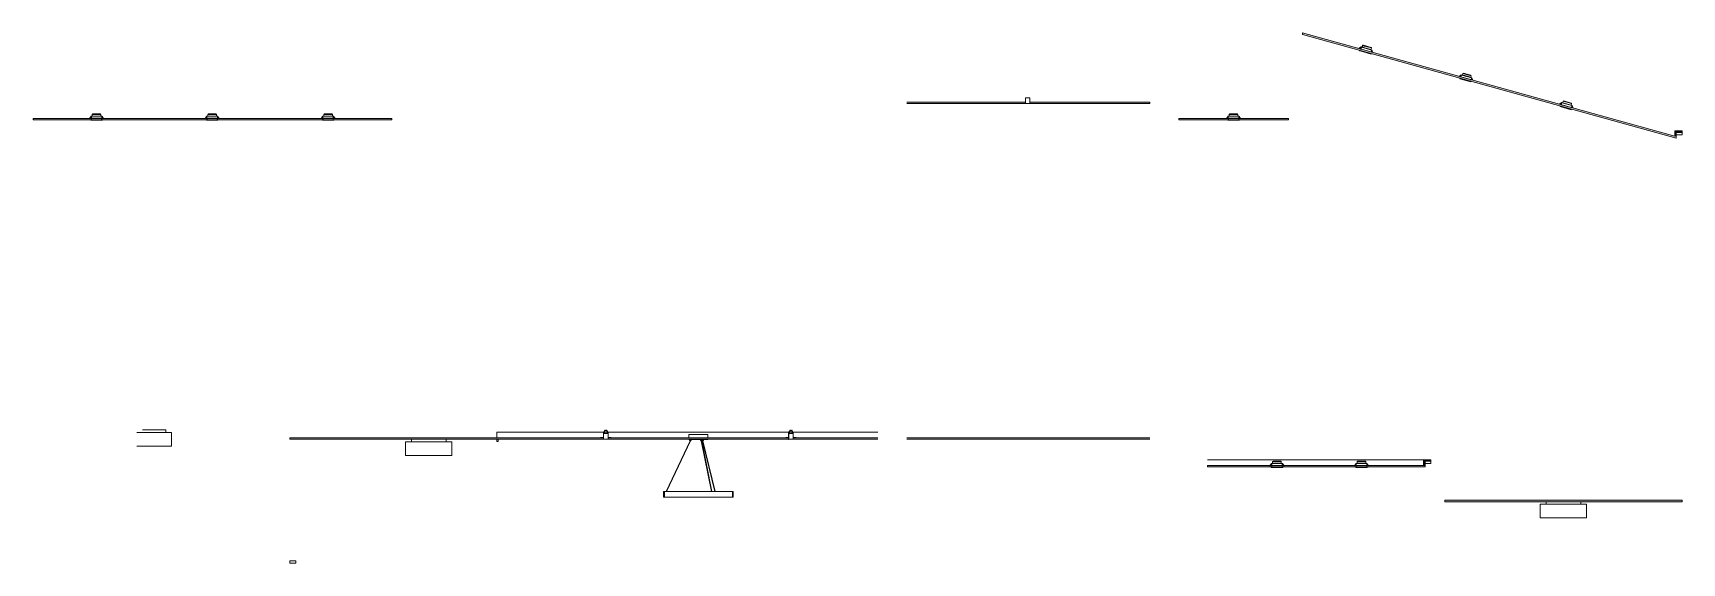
# Model space of a CAD drawing. Header units: centimetres. Extents: x -1674 to -249, y 165 to 623.
import ezdxf

# ---------------------------------------------------------------- set-up
doc = ezdxf.new("R2010")
doc.units = ezdxf.units.CM
for name, color, linetype, lineweight in [('A-CLNG', 7, 'Continuous', 15), ('A-CLNG-PATT', 7, 'Continuous', 15), ('A-WALL', 7, 'Continuous', 9), ('A-WALL-PATT', 7, 'Continuous', 9), ('E-LITE-EQPM', 7, 'Continuous', 9)]:
    doc.layers.add(name, color=color, linetype=linetype, lineweight=lineweight)

# ---------------------------------------------------------------- blocks, each defined once
blk = doc.blocks.new('Deckenleuchte rund mit Ring Aufbau - 30 СКЛАД-1750020-5-5')
at = {"layer": 'E-LITE-EQPM', "lineweight": 5}
for p, q in [((-1584.4, 277.8), (-1554.4, 277.8)), ((-1579.4, 280), (-1559.4, 280)), ((-1559.4, 277.8), (-1559.4, 280)), ((-1554.4, 266), (-1554.4, 277.8)), ((-1584.4, 266), (-1554.4, 266))]:
    blk.add_line(p, q, dxfattribs=at)
blk = doc.blocks.new('Deckenleuchte rund mit Ring Aufbau - 40-1643942-5-5')
at = {"layer": 'E-LITE-EQPM', "lineweight": 5}
for p, q in [((-1347.1, 272), (-1347.1, 269.8)), ((-1317.1, 269.8), (-1317.1, 272)), ((-1352.1, 269.8), (-1352.1, 258)), ((-1352.1, 269.8), (-1312.1, 269.8)), ((-1352.1, 258), (-1312.1, 258)), ((-1312.1, 258), (-1312.1, 269.8))]:
    blk.add_line(p, q, dxfattribs=at)
blk = doc.blocks.new('TRACK LIGHT MAYTONI SYS LINE - 180-1621506-5-5')
at = {"layer": 'E-LITE-EQPM', "lineweight": 5}
for p, q in [((-1181.2, 273.4), (-1183.6, 273.4)), ((-1183.6, 273.2), (-1183.6, 273.4)), ((-1183.6, 273.2), (-1181.2, 273.2)), ((-1180.6, 277.4), (-1181.2, 277.4)), ((-1181.2, 273.4), (-1181.2, 277.4)), ((-1181.2, 271.8), (-1181.2, 273.2)), ((-1181.2, 271.8), (-1181.1, 271.8)), ((-1181.1, 277.1), (-1181.1, 271.8)), ((-1181.1, 277.1), (-1180, 277.1)), ((-1180.2, 278.9), (-1180.6, 278.9)), ((-1180.6, 277.4), (-1180.6, 278.9)), ((-1180.3, 278.6), (-1180.3, 277.2)), ((-1180.3, 278.6), (-1179.9, 278.6)), ((-1180, 277.2), (-1180.3, 277.2)), ((-1179.7, 279.6), (-1180.2, 279.6)), ((-1180.2, 278.9), (-1180.2, 279.6)), ((-1179.5, 279.9), (-1180.1, 279.9)), ((-1180.1, 279.8), (-1180.1, 279.9)), ((-1180.1, 279.8), (-1179.7, 279.8)), ((-1180, 277.2), (-1180, 277.1)), ((-1179.9, 279.4), (-1179.9, 278.6)), ((-1179.9, 279.4), (-1178.3, 279.4)), ((-1179.7, 279.6), (-1179.7, 279.8)), ((-1179.5, 279.9), (-1179.5, 279.6)), ((-1178.8, 279.6), (-1179.5, 279.6)), ((-1178.8, 279.6), (-1178.8, 279.9)), ((-1178.2, 279.9), (-1178.8, 279.9)), ((-1178.6, 279.8), (-1178.6, 279.6)), ((-1178.6, 279.8), (-1178.2, 279.8)), ((-1178.1, 279.6), (-1178.6, 279.6)), ((-1178.3, 278.6), (-1178.3, 279.4)), ((-1178.3, 278.6), (-1178, 278.6)), ((-1178, 277.2), (-1178.3, 277.2)), ((-1178.3, 277.1), (-1178.3, 277.2)), ((-1178.3, 277.1), (-1177.2, 277.1)), ((-1178.2, 279.9), (-1178.2, 279.8)), ((-1178.1, 279.6), (-1178.1, 278.9)), ((-1177.7, 278.9), (-1178.1, 278.9)), ((-1178, 277.2), (-1178, 278.6)), ((-1177.7, 278.9), (-1177.7, 277.4)), ((-1177.1, 277.4), (-1177.7, 277.4)), ((-1177.2, 271.8), (-1177.2, 277.1)), ((-1177.2, 271.8), (-1177.1, 271.8)), ((-1177.1, 277.4), (-1177.1, 273.4)), ((-1174.6, 273.4), (-1177.1, 273.4)), ((-1177.1, 273.2), (-1177.1, 271.8)), ((-1177.1, 273.2), (-1174.6, 273.2)), ((-1174.6, 273.4), (-1174.6, 273.2))]:
    blk.add_line(p, q, dxfattribs=at)
blk = doc.blocks.new('Deckenleuchte rund mit Ring Aufbau - 40-V4-5-5')
at = {"layer": 'E-LITE-EQPM', "lineweight": 5}
for p, q in [((-371.6, 215.8), (-371.6, 204)), ((-371.6, 215.8), (-331.6, 215.8)), ((-366.6, 218), (-366.6, 215.8)), ((-366.6, 218), (-336.6, 218)), ((-336.6, 215.8), (-336.6, 218)), ((-331.6, 204), (-331.6, 215.8)), ((-371.6, 204), (-331.6, 204))]:
    blk.add_line(p, q, dxfattribs=at)
blk = doc.blocks.new('LED STRIP PHOTO_0010 - LED STRIP PHOTO IP44-1750612-5-5')
at = {"layer": 'E-LITE-EQPM', "lineweight": 5}
for p, q in [((-471.1, 253), (-466.1, 253)), ((-471.1, 253), (-471.1, 251)), ((-466.1, 251), (-471.1, 251)), ((-466.1, 251), (-466.1, 253))]:
    blk.add_line(p, q, dxfattribs=at)
blk = doc.blocks.new('LIGHT PROFILE - 45-1643828-5-5')
at = {"layer": 'E-LITE-EQPM', "lineweight": 5}
for p, q in [((-1181.1, 277), (-1177.2, 277)), ((-1177.2, 272), (-1181.1, 272))]:
    blk.add_line(p, q, dxfattribs=at)
blk = doc.blocks.new('LED STRIP PHOTO_0010 - LED STRIP PHOTO IP44-1750652-5-5')
at = {"layer": 'E-LITE-EQPM', "lineweight": 5}
for p, q in [((-254.1, 537.1), (-249.1, 537.1)), ((-254.1, 537.1), (-254.1, 535.1)), ((-249.1, 535.1), (-254.1, 535.1)), ((-249.1, 535.1), (-249.1, 537.1))]:
    blk.add_line(p, q, dxfattribs=at)
blk = doc.blocks.new('ClearAccent-RS060B-3D - 1xLED5-36-_830 IP44-1624049-5-5')
at = {"layer": 'E-LITE-EQPM', "lineweight": 5}
for p, q in [((-353.2, 562.8), (-355, 561.4)), ((-354.7, 561.3), (-353.1, 562.6)), ((-354.3, 559.9), (-354.4, 559.4)), ((-344.8, 556.7), (-354.4, 559.4)), ((-353.1, 562.6), (-353.5, 561)), ((-353.5, 561), (-353.5, 560.9)), ((-353.5, 561), (-344.7, 558.6)), ((-353.1, 562.6), (-353.2, 562.8)), ((-353.1, 562.6), (-344.3, 560.2)), ((-352.2, 562.7), (-352.5, 562.5)), ((-351.9, 564), (-352.2, 562.7)), ((-352.2, 562.7), (-345, 560.7)), ((-345, 560.7), (-352.2, 562.7)), ((-351.4, 564.3), (-351.9, 564)), ((-344.6, 562), (-351.9, 564)), ((-351.8, 562.5), (-351.9, 562.3)), ((-351.4, 564.3), (-344.9, 562.4)), ((-345.5, 560.5), (-345.4, 560.8)), ((-345, 560.7), (-344.6, 562)), ((-344.8, 560.4), (-345, 560.7)), ((-344.6, 562), (-344.9, 562.4)), ((-344.8, 558.5), (-344.7, 558.6)), ((-344.8, 556.7), (-344.7, 557.2)), ((-344.7, 558.6), (-344.3, 560.2)), ((-344.1, 560.3), (-344.3, 560.2)), ((-344.3, 560.2), (-343.6, 558.2)), ((-343.3, 558.1), (-344.1, 560.3))]:
    blk.add_line(p, q, dxfattribs=at)
blk = doc.blocks.new('ClearAccent-RS060B-3D - 1xLED5-36-_830 IP44-V5-5-5')
at = {"layer": 'E-LITE-EQPM', "lineweight": 5}
for p, q in [((-353.5, 561), (-353.5, 560.9)), ((-344.8, 558.5), (-344.7, 558.6))]:
    blk.add_line(p, q, dxfattribs=at)
blk = doc.blocks.new('ClearAccent-RS060B-3D - 1xLED5-36-_830 IP44-V6-5-5')
at = {"layer": 'E-LITE-EQPM', "lineweight": 5}
for p, q in [((-526.7, 610.9), (-528.4, 609.5)), ((-528.2, 609.4), (-526.5, 610.7)), ((-527.8, 608), (-527.9, 607.5)), ((-527.4, 607.4), (-527.9, 607.5)), ((-526.7, 610.1), (-527, 609.1)), ((-527, 609.1), (-526.9, 609)), ((-527, 609.1), (-526.6, 609)), ((-526.5, 610.7), (-526.7, 610.9)), ((-526.5, 610.7), (-526.6, 610.4)), ((-526.5, 610.7), (-526.4, 610.7)), ((-525.7, 610.8), (-526, 610.6)), ((-525.3, 612.1), (-525.7, 610.8)), ((-525.7, 610.8), (-525.2, 610.6)), ((-525.2, 610.6), (-525.7, 610.8)), ((-524.9, 612.4), (-525.3, 612.1)), ((-524.8, 612), (-525.3, 612.1)), ((-524.9, 612.4), (-524.4, 612.2)), ((-518.3, 606.6), (-518.2, 606.7)), ((-517.6, 608.4), (-517.7, 608.3)), ((-517.5, 608.2), (-517.6, 608.4)), ((-516.8, 606.2), (-517.4, 607.8)), ((-517.4, 607.5), (-517, 606.3))]:
    blk.add_line(p, q, dxfattribs=at)
blk = doc.blocks.new('ClearAccent-RS060B-3D - 1xLED5-36-_830 IP44-V7-5-5')
at = {"layer": 'E-LITE-EQPM', "lineweight": 5}
for p, q in [((-1624, 551.1), (-1625.3, 549.2)), ((-1624.2, 548), (-1624.2, 547.5)), ((-1624.2, 547.5), (-1624.2, 547.5)), ((-1623.8, 550.9), (-1623.8, 549.3)), ((-1623.8, 549.3), (-1623.7, 549.2)), ((-1623.8, 549.3), (-1623.8, 549.3)), ((-1623, 551.2), (-1623.2, 551)), ((-1622.6, 553), (-1623, 552.6)), ((-1623, 552.6), (-1623, 551.2)), ((-1623, 552.6), (-1623, 552.6)), ((-1623, 551.2), (-1623, 551.2)), ((-1623, 551.2), (-1623, 551.2)), ((-1622.6, 553), (-1622.6, 553)), ((-1614.7, 549.2), (-1614.6, 549.3)), ((-1614.5, 551.1), (-1614.6, 551)), ((-1614.6, 550.9), (-1613.4, 549.2))]:
    blk.add_line(p, q, dxfattribs=at)
blk = doc.blocks.new('ClearAccent-RS060B-3D - 1xLED5-36-_830 IP44-V8-5-5')
at = {"layer": 'E-LITE-EQPM', "lineweight": 5}
for p, q in [((-1424.9, 549.2), (-1423.7, 550.9)), ((-1423.7, 551), (-1423.8, 551.1)), ((-1423.7, 549.3), (-1423.6, 549.2)), ((-1415.4, 552.6), (-1415.7, 553)), ((-1415.4, 551.2), (-1415.4, 552.6)), ((-1415.1, 551), (-1415.4, 551.2)), ((-1414.6, 549.2), (-1414.5, 549.3)), ((-1414.5, 549.3), (-1414.5, 550.9)), ((-1413.1, 549.2), (-1414.4, 551.1)), ((-1414.1, 547.5), (-1414.1, 548))]:
    blk.add_line(p, q, dxfattribs=at)
blk = doc.blocks.new('ClearAccent-RS060B-3D - 1xLED5-36-_830 IP44-V9-5-5')
at = {"layer": 'E-LITE-EQPM', "lineweight": 5}
for p, q in [((-1623.9, 551.1), (-1625.2, 549.2)), ((-1624.9, 549.2), (-1623.7, 551)), ((-1624.1, 548), (-1624.1, 547.5)), ((-1614.1, 547.5), (-1624.1, 547.5)), ((-1624, 548), (-1614.3, 548)), ((-1623.7, 551), (-1623.9, 551.1)), ((-1623.7, 551), (-1623.7, 549.3)), ((-1623.7, 551), (-1614.6, 551)), ((-1623.7, 549.3), (-1623.6, 549.2)), ((-1623.7, 549.3), (-1614.6, 549.3)), ((-1623.6, 549.2), (-1623.6, 548)), ((-1623.6, 549.2), (-1614.7, 549.2)), ((-1622.9, 551.2), (-1623.1, 551)), ((-1622.5, 553), (-1622.9, 552.6)), ((-1622.9, 552.6), (-1622.9, 551.2)), ((-1615.4, 552.6), (-1622.9, 552.6)), ((-1622.9, 551.2), (-1615.4, 551.2)), ((-1615.4, 551.2), (-1622.9, 551.2)), ((-1622.5, 553), (-1615.8, 553)), ((-1622.4, 551.2), (-1622.4, 551)), ((-1615.4, 552.6), (-1615.8, 553)), ((-1615.8, 551), (-1615.8, 551.2)), ((-1615.4, 551.2), (-1615.4, 552.6)), ((-1615.2, 551), (-1615.4, 551.2)), ((-1614.4, 551.1), (-1614.6, 551)), ((-1614.6, 551), (-1613.3, 549.2)), ((-1614.6, 549.3), (-1614.6, 551)), ((-1614.6, 549.2), (-1614.6, 549.3)), ((-1614.6, 548), (-1614.6, 549.2)), ((-1613.1, 549.2), (-1614.4, 551.1)), ((-1614.1, 547.5), (-1614.1, 548))]:
    blk.add_line(p, q, dxfattribs=at)
blk = doc.blocks.new('LIGHT PROFILE - 60-1634594-5-5')
at = {"layer": 'E-LITE-EQPM', "lineweight": 5}
for p, q in [((-816.6, 567), (-812.7, 567)), ((-816.6, 562), (-816.6, 567)), ((-812.7, 562), (-816.6, 562)), ((-812.7, 562), (-812.7, 567))]:
    blk.add_line(p, q, dxfattribs=at)
blk = doc.blocks.new('ClearAccent-RS060B-3D - 1xLED5-36-_830 IP44-V10-5-5')
at = {"layer": 'E-LITE-EQPM', "lineweight": 5}
for p, q in [((-641.4, 551.1), (-642.7, 549.2)), ((-642.4, 549.2), (-641.2, 551)), ((-641.6, 548), (-641.6, 547.5)), ((-631.6, 547.5), (-641.6, 547.5)), ((-641.2, 551), (-641.4, 551.1)), ((-641.4, 548), (-631.8, 548)), ((-641.2, 551), (-641.2, 549.3)), ((-641.2, 551), (-632.1, 551)), ((-641.2, 549.3), (-641.1, 549.2)), ((-641.2, 549.3), (-632.1, 549.3)), ((-641.1, 549.2), (-641.1, 548)), ((-640.9, 549.2), (-632.4, 549.2)), ((-640.4, 551.2), (-640.6, 551)), ((-640, 553), (-640.4, 552.6)), ((-640.4, 552.6), (-640.4, 551.2)), ((-632.9, 552.6), (-640.4, 552.6)), ((-640.4, 551.2), (-632.9, 551.2)), ((-632.9, 551.2), (-640.4, 551.2)), ((-640, 553), (-633.3, 553)), ((-639.9, 551.2), (-639.9, 551)), ((-632.9, 552.6), (-633.3, 553)), ((-633.3, 551), (-633.3, 551.2)), ((-632.9, 551.2), (-632.9, 552.6)), ((-632.7, 551), (-632.9, 551.2)), ((-631.9, 551.1), (-632.1, 551)), ((-632.1, 551), (-630.8, 549.2)), ((-632.1, 549.3), (-632.1, 551)), ((-632.1, 549.2), (-632.1, 549.3)), ((-632.1, 548), (-632.1, 549.2)), ((-630.6, 549.2), (-631.9, 551.1)), ((-631.6, 547.5), (-631.6, 548))]:
    blk.add_line(p, q, dxfattribs=at)
blk = doc.blocks.new('ClearAccent-RS060B-3D - 1xLED5-36-_830 IP44-V11-5-5')
at = {"layer": 'E-LITE-EQPM', "lineweight": 5}
for p, q in [((-530.9, 251.1), (-532.3, 249.1)), ((-532.3, 249.1), (-532.1, 249)), ((-532.1, 249), (-530.7, 251)), ((-531.1, 248), (-531.1, 247.5)), ((-531.1, 248), (-521.1, 248)), ((-521.1, 247.5), (-531.1, 247.5)), ((-530.7, 251), (-530.9, 251.1)), ((-530.7, 251), (-530.7, 249.3)), ((-530.7, 251), (-521.6, 251)), ((-530.7, 249.3), (-530.6, 249.2)), ((-530.7, 249.3), (-521.6, 249.3)), ((-530.6, 249.2), (-530.6, 248)), ((-530.6, 249.2), (-521.6, 249.2)), ((-529.9, 251.2), (-530.1, 251)), ((-529.5, 253), (-529.9, 252.6)), ((-529.9, 252.6), (-529.9, 251.2)), ((-522.4, 252.6), (-529.9, 252.6)), ((-529.9, 251.2), (-522.4, 251.2)), ((-522.4, 251.2), (-529.9, 251.2)), ((-529.5, 253), (-522.8, 253)), ((-529.4, 251.2), (-529.4, 251)), ((-522.4, 252.6), (-522.8, 253)), ((-522.8, 251), (-522.8, 251.2)), ((-522.4, 251.2), (-522.4, 252.6)), ((-522.2, 251), (-522.4, 251.2)), ((-521.4, 251.1), (-521.6, 251)), ((-521.6, 251), (-520.2, 249)), ((-521.6, 249.3), (-521.6, 251)), ((-521.6, 249.2), (-521.6, 249.3)), ((-521.6, 248), (-521.6, 249.2)), ((-520, 249.1), (-521.4, 251.1)), ((-521.1, 247.5), (-521.1, 248)), ((-520.2, 249), (-520, 249.1))]:
    blk.add_line(p, q, dxfattribs=at)
blk = doc.blocks.new('ClearAccent-RS060B-3D - 1xLED5-36-_830 IP44-V12-5-5')
at = {"layer": 'E-LITE-EQPM', "lineweight": 5}
for p, q in [((-530.7, 249.3), (-530.6, 249.2)), ((-521.6, 249.2), (-521.6, 249.3))]:
    blk.add_line(p, q, dxfattribs=at)
blk = doc.blocks.new('LED STRIP PHOTO_0010 - LED-1721011-5-5')
at = {"layer": 'E-LITE-EQPM', "lineweight": 5}
for p, q in [((-1452.1, 167), (-1447.1, 167)), ((-1452.1, 165), (-1452.1, 167)), ((-1447.1, 165), (-1452.1, 165)), ((-1447.1, 165), (-1447.1, 167))]:
    blk.add_line(p, q, dxfattribs=at)
blk = doc.blocks.new('ВИСЯЩ КРЪГ ЕДИНИЧЕН - ВИСЯЩ КРЪГ ЕДИНИЧЕН-1618492-5-5')
at = {"layer": 'E-LITE-EQPM', "lineweight": 5}
for p, q in [((-1107.4, 276.1), (-1107.4, 273.2)), ((-1099.1, 276.1), (-1107.4, 276.1)), ((-1107.4, 272), (-1107.4, 271.8)), ((-1099.1, 271.8), (-1107.4, 271.8)), ((-1106.9, 271.8), (-1106.9, 270.9)), ((-1106.1, 270.9), (-1106.9, 270.9)), ((-1106.3, 270.9), (-1106.3, 270.6)), ((-1105.4, 270.9), (-1106.1, 270.9)), ((-1106, 270.5), (-1106, 270.9)), ((-1105.4, 270.9), (-1105.4, 271.8)), ((-1090.9, 276.1), (-1099.1, 276.1)), ((-1090.9, 271.8), (-1099.1, 271.8)), ((-1097.2, 271.8), (-1097.2, 270.9)), ((-1096.5, 270.9), (-1097.2, 270.9)), ((-1096.6, 270.9), (-1096.6, 270.5)), ((-1095.8, 270.9), (-1096.5, 270.9)), ((-1096.3, 270.6), (-1096.3, 270.9)), ((-1095.8, 270.9), (-1095.8, 271.8)), ((-1095.4, 270.9), (-1095.8, 270.9)), ((-1095.5, 270.9), (-1095.5, 270.5)), ((-1094.7, 270.9), (-1095.4, 270.9)), ((-1095.2, 270.6), (-1095.2, 270.9)), ((-1094.7, 270.9), (-1094.7, 271.8)), ((-1090.9, 273.2), (-1090.9, 276.1)), ((-1090.9, 271.8), (-1090.9, 272)), ((-1106.3, 270.6), (-1127.1, 226.9)), ((-1126.8, 226.9), (-1106, 270.5)), ((-1096.6, 270.5), (-1087.9, 226.9)), ((-1087.6, 226.9), (-1096.3, 270.6)), ((-1095.5, 270.5), (-1084.9, 226.9)), ((-1084.6, 226.9), (-1095.2, 270.6)), ((-1129.2, 226.9), (-1129.2, 221.9)), ((-1099.1, 226.9), (-1129.2, 226.9)), ((-1129.2, 221.9), (-1099.1, 221.9)), ((-1128.5, 226.3), (-1128.5, 222.5)), ((-1099.1, 226.9), (-1069, 226.9)), ((-1099.1, 221.9), (-1069, 221.9)), ((-1069.8, 222.5), (-1069.8, 226.3)), ((-1069, 221.9), (-1069, 226.9))]:
    blk.add_line(p, q, dxfattribs=at)
for points, knots in [([(-1106, 270.5), (-1106, 270.5), (-1106, 270.5), (-1106.1, 270.5), (-1106.1, 270.5), (-1106.1, 270.5), (-1106.2, 270.5), (-1106.2, 270.6), (-1106.3, 270.6), (-1106.3, 270.6), (-1106.3, 270.6), (-1106.3, 270.6)], [0, 0, 0, 0, 0.1666667, 0.25, 0.3333333, 0.4166667, 0.5, 0.5833333, 0.6666667, 0.75, 0.8333333, 0.8333333, 0.8333333, 0.8333333]), ([(-1096.3, 270.6), (-1096.4, 270.6), (-1096.4, 270.6), (-1096.5, 270.6), (-1096.5, 270.6), (-1096.5, 270.6), (-1096.6, 270.5), (-1096.6, 270.5), (-1096.6, 270.5), (-1096.6, 270.5)], [0, 0, 0, 0, 0.1666667, 0.25, 0.3333333, 0.4166667, 0.5, 0.5833333, 0.6666667, 0.6666667, 0.6666667, 0.6666667]), ([(-1096.3, 270.6), (-1096.3, 270.6), (-1096.3, 270.6), (-1096.3, 270.6), (-1096.3, 270.6), (-1096.3, 270.6), (-1096.3, 270.6), (-1096.3, 270.6)], [0.6333333, 0.6333333, 0.6333333, 0.6333333, 0.6666667, 0.75, 0.8333333, 0.9166667, 1, 1, 1, 1]), ([(-1095.4, 270.5), (-1095.5, 270.5), (-1095.5, 270.5), (-1095.5, 270.5), (-1095.5, 270.5)], [0, 0, 0, 0, 0.1666667, 0.25, 0.25, 0.25, 0.25])]:
    blk.add_open_spline(points, degree=3, knots=knots, dxfattribs=at)
for points in [[(-1106.3, 270.6), (-1106.3, 270.6), (-1106.3, 270.6), (-1106.3, 270.6)], [(-1106, 270.5), (-1106, 270.5), (-1106, 270.5), (-1106, 270.5)], [(-1095.5, 270.5), (-1095.5, 270.5), (-1095.5, 270.5), (-1095.5, 270.5), (-1095.5, 270.6), (-1095.4, 270.6), (-1095.4, 270.6), (-1095.4, 270.6), (-1095.3, 270.6), (-1095.3, 270.6), (-1095.3, 270.6)], [(-1095.2, 270.6), (-1095.2, 270.6), (-1095.2, 270.6), (-1095.2, 270.5), (-1095.2, 270.5), (-1095.3, 270.5), (-1095.3, 270.5), (-1095.4, 270.5), (-1095.4, 270.5), (-1095.4, 270.5), (-1095.4, 270.5)], [(-1095.2, 270.6), (-1095.2, 270.6), (-1095.2, 270.5), (-1095.2, 270.5), (-1095.3, 270.5), (-1095.3, 270.5), (-1095.4, 270.5), (-1095.4, 270.5), (-1095.4, 270.5), (-1095.4, 270.5)]]:
    blk.add_open_spline(points, degree=3, dxfattribs=at)

msp = doc.modelspace()

# ---------------------------------------------------------------- hatches: boundary and pattern name
at = {"layer": 'A-CLNG-PATT', "lineweight": 5, "true_color": 0xffff80}
for points in [[(-254.1, 532.1), (-254.1, 533.4), (-577.1, 623), (-577.1, 621.7), (-265, 535.1)], [(-249.1, 537.1), (-249.1, 538.3), (-254.1, 538.3), (-254.1, 537.1)], [(-919.1, 272), (-709.1, 272), (-709.1, 273.2), (-919.1, 273.2)], [(-466.1, 253), (-466.1, 254.2), (-471.1, 254.2), (-471.1, 253)], [(-353.8, 218), (-249.1, 218), (-249.1, 219.2), (-454.1, 219.2), (-454.1, 218), (-357.9, 218)]]:
    msp.add_hatch(color=51, dxfattribs=at).paths.add_polyline_path(points)
h = msp.add_hatch(color=51, dxfattribs=at)
h.paths.add_polyline_path([(-709.1, 562), (-709.1, 563.2), (-812.6, 563.2), (-812.6, 562), (-737.7, 562)])
h.paths.add_polyline_path([(-919.1, 562), (-816.7, 562), (-816.7, 563.2), (-919.1, 563.2)])
h = msp.add_hatch(color=51, dxfattribs=at)
h.paths.add_polyline_path([(-1364.1, 548), (-1364.1, 549.2), (-1414.8, 549.2), (-1414.8, 548), (-1396.7, 548)])
h.paths.add_polyline_path([(-1671.3, 548), (-1623.5, 548), (-1623.5, 549.2), (-1674.1, 549.2), (-1674.1, 548)])
h.paths.add_polyline_path([(-1614.5, 548), (-1523.7, 548), (-1523.7, 549.2), (-1614.8, 549.2), (-1614.8, 548), (-1614.6, 548)])
h.paths.add_polyline_path([(-1423.5, 548), (-1423.5, 549.2), (-1514.9, 549.2), (-1514.9, 548), (-1423.6, 548)])
h = msp.add_hatch(color=51, dxfattribs=at)
h.paths.add_polyline_path([(-632.1, 548), (-589.1, 548), (-589.1, 549.2), (-632.5, 549.2), (-632.5, 548)])
h.paths.add_polyline_path([(-682.8, 548), (-640.8, 548), (-640.8, 549.2), (-684.1, 549.2), (-684.1, 548)])
h = msp.add_hatch(color=51, dxfattribs=at)
h.paths.add_polyline_path([(-944.1, 272), (-944.1, 273.2), (-1017.1, 273.2), (-1017.1, 272), (-957.4, 272)])
h.paths.add_polyline_path([(-1452.1, 272), (-1181.2, 272), (-1181.2, 273.2), (-1452.1, 273.2)])
h.paths.add_polyline_path([(-1021.2, 272), (-1021.2, 273.2), (-1177.1, 273.2), (-1177, 272), (-1021.2, 272)])
h = msp.add_hatch(color=51, dxfattribs=at)
h.paths.add_polyline_path([(-659.1, 248), (-603.6, 248), (-603.6, 249.2), (-604.9, 249.2), (-605.1, 249), (-605.3, 249.1), (-605.3, 249.2), (-659.1, 249.2)])
h.paths.add_polyline_path([(-471.1, 248), (-471.1, 249.2), (-520.1, 249.2), (-520, 249.1), (-520.2, 249), (-520.3, 249.2), (-521.6, 249.2), (-521.6, 248), (-518.1, 248)])
h.paths.add_polyline_path([(-594.1, 248), (-530.6, 248), (-530.6, 249.2), (-532, 249.2), (-532.1, 249), (-532.2, 249.2), (-532.3, 249.2), (-593.1, 249.2), (-593, 249.1), (-593.2, 249), (-593.3, 249.2), (-594.6, 249.2), (-594.6, 248), (-594.4, 248)])
at = {"layer": 'A-WALL-PATT', "lineweight": 5, "true_color": 0xffff80}
for points in [[(-254.1, 533.4), (-254.1, 538.3), (-255.4, 538.3), (-255.4, 533.7)], [(-471.1, 249.2), (-471.1, 254.2), (-472.4, 254.2), (-472.4, 249.2)]]:
    msp.add_hatch(color=51, dxfattribs=at).paths.add_polyline_path(points)

# ---------------------------------------------------------------- linework, layer by layer
at = {"layer": 'A-CLNG', "lineweight": 5}
for p, q in [((-255.4, 533.7), (-577.1, 623)), ((-577.1, 623), (-577.1, 621.7)), ((-577.1, 621.7), (-254.1, 532.1)), ((-919.1, 563.2), (-816.7, 563.2)), ((-919.1, 562), (-816.7, 562)), ((-816.7, 563.2), (-816.6, 563.2)), ((-816.7, 563.2), (-816.7, 562)), ((-816.6, 562), (-816.7, 562)), ((-812.7, 563.2), (-812.6, 563.2)), ((-812.6, 562), (-812.7, 562)), ((-709.1, 563.2), (-812.6, 563.2)), ((-812.6, 563.2), (-812.6, 562)), ((-709.1, 562), (-812.6, 562)), ((-709.1, 563.2), (-709.1, 562)), ((-1674.1, 549.2), (-1623.5, 549.2)), ((-1674.1, 549.2), (-1674.1, 548)), ((-1674.1, 548), (-1623.9, 548)), ((-1623.5, 549.2), (-1623.5, 548)), ((-1614.8, 549.2), (-1523.7, 549.2)), ((-1614.8, 549.2), (-1614.8, 548)), ((-1614.4, 548), (-1524.1, 548)), ((-1523.7, 549.2), (-1523.7, 548)), ((-1514.9, 549.2), (-1423.5, 549.2)), ((-1514.9, 549.2), (-1514.9, 548)), ((-1514.5, 548), (-1423.9, 548)), ((-1423.5, 549.2), (-1423.5, 548)), ((-1364.1, 549.2), (-1414.8, 549.2)), ((-1414.8, 549.2), (-1414.8, 548)), ((-1364.1, 548), (-1414.4, 548)), ((-1364.1, 549.2), (-1364.1, 548)), ((-684.1, 549.2), (-640.8, 549.2)), ((-684.1, 549.2), (-684.1, 548)), ((-684.1, 548), (-641.3, 548)), ((-589.1, 549.2), (-632.5, 549.2)), ((-589.1, 548), (-632, 548)), ((-589.1, 549.2), (-589.1, 548)), ((-249.1, 538.3), (-254.1, 538.3)), ((-254.1, 538.3), (-254.1, 537.1)), ((-254.1, 533.4), (-254.1, 532.1)), ((-249.1, 538.3), (-249.1, 537.1)), ((-1452.1, 273.2), (-1183.6, 273.2)), ((-1452.1, 273.2), (-1452.1, 272)), ((-1452.1, 272), (-1181.2, 272)), ((-1177.1, 272), (-1021.2, 272)), ((-1174.6, 273.2), (-1023.6, 273.2)), ((-944.1, 272), (-1017.1, 272)), ((-944.1, 273.2), (-1014.6, 273.2)), ((-709.1, 273.2), (-919.1, 273.2)), ((-919.1, 272), (-709.1, 272)), ((-659.1, 249.2), (-605.2, 249.2)), ((-659.1, 249.2), (-659.1, 248)), ((-659.1, 248), (-604.1, 248)), ((-604.9, 249.2), (-603.6, 249.2)), ((-594.6, 249.2), (-593.3, 249.2)), ((-594.1, 248), (-531.1, 248)), ((-593.1, 249.2), (-532.2, 249.2)), ((-531.9, 249.2), (-530.6, 249.2)), ((-520.3, 249.2), (-521.6, 249.2)), ((-471.1, 248), (-521.1, 248)), ((-471.1, 249.2), (-520.1, 249.2)), ((-466.1, 254.2), (-471.1, 254.2)), ((-471.1, 254.2), (-471.1, 253)), ((-471.1, 249.2), (-471.1, 248)), ((-466.1, 254.2), (-466.1, 253)), ((-249.1, 219.2), (-454.1, 219.2)), ((-454.1, 219.2), (-454.1, 218)), ((-454.1, 218), (-366.6, 218)), ((-336.6, 218), (-249.1, 218)), ((-249.1, 219.2), (-249.1, 218))]:
    msp.add_line(p, q, dxfattribs=at)
at = {"layer": 'A-WALL', "lineweight": 5}
for p, q in [((-255.4, 538.3), (-255.4, 533.7)), ((-255.4, 538.3), (-254.1, 538.3)), ((-254.1, 538.3), (-254.1, 537.1)), ((-254.1, 535.1), (-254.1, 533.4)), ((-1180.6, 278.2), (-1273.4, 278.2)), ((-1273.4, 278.2), (-1273.4, 273.2)), ((-1273.4, 270), (-1273.4, 272)), ((-1272.1, 272), (-1272.1, 270)), ((-1178, 278.2), (-1180.3, 278.2)), ((-1020.6, 278.2), (-1177.7, 278.2)), ((-1018, 278.2), (-1020.3, 278.2)), ((-944.1, 278.2), (-1017.7, 278.2)), ((-1272.1, 270), (-1273.4, 270)), ((-472.4, 254.2), (-659.1, 254.2)), ((-472.4, 254.2), (-472.4, 249.2)), ((-471.1, 254.2), (-472.4, 254.2)), ((-471.1, 249.2), (-472.4, 249.2)), ((-471.1, 253), (-471.1, 254.2)), ((-471.1, 249.2), (-471.1, 251))]:
    msp.add_line(p, q, dxfattribs=at)

# ---------------------------------------------------------------- block references
at = {"layer": 'E-LITE-EQPM', "lineweight": 5}
for name, p in [('ClearAccent-RS060B-3D - 1xLED5-36-_830 IP44-V6-5-5', (0, 0)), ('ClearAccent-RS060B-3D - 1xLED5-36-_830 IP44-1624049-5-5', (-173, 48)), ('ClearAccent-RS060B-3D - 1xLED5-36-_830 IP44-1624049-5-5', (-86.7, 24)), ('ClearAccent-RS060B-3D - 1xLED5-36-_830 IP44-V5-5-5', (-86.7, 24)), ('LIGHT PROFILE - 60-1634594-5-5', (0, 0)), ('ClearAccent-RS060B-3D - 1xLED5-36-_830 IP44-1624049-5-5', (0, 0)), ('ClearAccent-RS060B-3D - 1xLED5-36-_830 IP44-V5-5-5', (0, 0)), ('ClearAccent-RS060B-3D - 1xLED5-36-_830 IP44-V7-5-5', (0, 0)), ('ClearAccent-RS060B-3D - 1xLED5-36-_830 IP44-V9-5-5', (0, 0)), ('ClearAccent-RS060B-3D - 1xLED5-36-_830 IP44-V9-5-5', (99.8, 0)), ('ClearAccent-RS060B-3D - 1xLED5-36-_830 IP44-V9-5-5', (200, 0)), ('ClearAccent-RS060B-3D - 1xLED5-36-_830 IP44-V8-5-5', (0, 0)), ('ClearAccent-RS060B-3D - 1xLED5-36-_830 IP44-V10-5-5', (0, 0)), ('LED STRIP PHOTO_0010 - LED STRIP PHOTO IP44-1750652-5-5', (0, 0)), ('Deckenleuchte rund mit Ring Aufbau - 30 СКЛАД-1750020-5-5', (0, 0)), ('Deckenleuchte rund mit Ring Aufbau - 40-1643942-5-5', (0, 0)), ('TRACK LIGHT MAYTONI SYS LINE - 180-1621506-5-5', (0, 0)), ('LIGHT PROFILE - 45-1643828-5-5', (0, 0)), ('ВИСЯЩ КРЪГ ЕДИНИЧЕН - ВИСЯЩ КРЪГ ЕДИНИЧЕН-1618492-5-5', (0, 0)), ('TRACK LIGHT MAYTONI SYS LINE - 180-1621506-5-5', (160, 0)), ('LIGHT PROFILE - 45-1643828-5-5', (160, 0)), ('ClearAccent-RS060B-3D - 1xLED5-36-_830 IP44-V11-5-5', (-73, 0)), ('ClearAccent-RS060B-3D - 1xLED5-36-_830 IP44-V12-5-5', (-73, 0)), ('ClearAccent-RS060B-3D - 1xLED5-36-_830 IP44-V11-5-5', (0, 0)), ('ClearAccent-RS060B-3D - 1xLED5-36-_830 IP44-V12-5-5', (0, 0)), ('LED STRIP PHOTO_0010 - LED STRIP PHOTO IP44-1750612-5-5', (0, 0)), ('Deckenleuchte rund mit Ring Aufbau - 40-V4-5-5', (0, 0)), ('LED STRIP PHOTO_0010 - LED-1721011-5-5', (0, 0))]:
    msp.add_blockref(name, p, dxfattribs=at)

doc.saveas('drawing.dxf')
